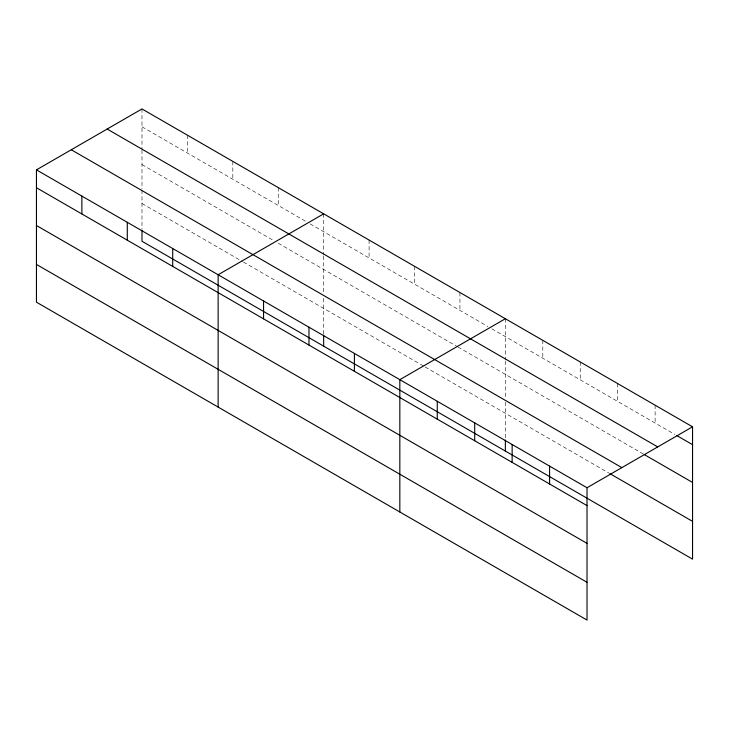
<?xml version="1.0" encoding="UTF-8"?>
<svg xmlns="http://www.w3.org/2000/svg" width="729" height="729" viewBox="0 0 729 729"><rect width="100%" height="100%" fill="white"/><g stroke="black" fill="none" stroke-linecap="round" stroke-linejoin="round"><path stroke-width="0.55" stroke-dasharray="3.65 2.73" d="M141.982 126.8L306.271 221.652M310.144 223.885L487.965 326.556M491.829 328.788L674.817 434.429M141.982 164.572L273.411 240.461M278.25 243.249L457.037 346.466M458.003 347.031L643.288 454.003M141.982 203.491L242.493 261.52M243.459 262.076L424.178 366.414M425.144 366.979L608.806 473.012M655.116 405.187L655.116 423.057M617.673 383.572L617.673 401.442M580.238 361.958L580.238 379.827M542.795 340.343L542.795 358.212M505.361 318.728L505.361 359.926M505.361 361.037L505.361 397.715M505.361 402.162L505.361 438.84M459.935 292.511L459.935 310.372M414.509 266.285L414.509 284.146M369.093 240.06L369.093 257.92M323.667 213.834L323.667 255.032M323.667 256.143L323.667 293.933M323.667 298.38L323.667 333.937M278.25 187.608L278.25 205.478M232.824 161.391L232.824 179.252M187.408 135.166L187.408 153.026M141.982 108.94L141.982 149.026M141.982 150.138L141.982 189.039M141.982 190.151L141.982 229.043"/><path stroke-width="1.09" d="M587.018 543.369L587.018 487.737L36.45 169.866L36.45 302.189L587.018 620.06L587.018 543.369L36.45 225.507M141.982 230.154L141.982 241.263L692.55 559.134L692.55 426.811L141.982 108.94L36.45 169.866M323.667 213.834L218.135 274.76L218.135 407.092M505.361 318.728L399.829 379.663L399.829 511.986M587.018 487.737L692.55 426.811M676.785 435.568L692.55 444.672M107.154 129.042L657.722 446.913M644.272 454.568L692.55 482.443M71.278 149.764L621.846 467.626M609.79 473.577L692.55 521.363M36.45 187.736L587.018 505.598M36.45 264.417L587.018 582.289M549.584 466.123L549.584 483.983M512.141 444.508L512.141 462.368M505.361 439.952L505.361 451.06M474.707 422.893L474.707 440.753M437.263 401.278L437.263 419.139M354.403 353.437L354.403 371.298M323.667 335.048L323.667 346.166M308.978 327.212L308.978 345.072M263.561 300.986L263.561 318.855M172.718 248.543L172.718 266.404M127.293 222.318L127.293 240.178M81.876 196.092L81.876 213.952"/></g></svg>
